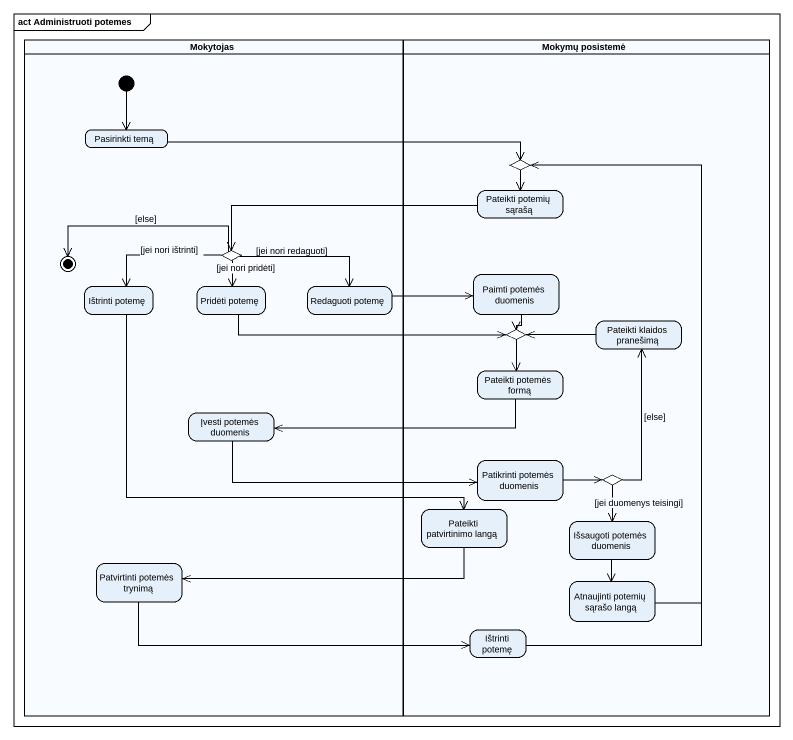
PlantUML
@startuml
mainframe act Administruoti potemes
hide empty description
state Mokytojas <<partition>> {
  state "Pasirinkti temą" as Pasirinkti_temą
  state "Ištrinti potemę" as Ištrinti_potemę
  state "Pridėti potemę" as Pridėti_potemę
  state choice2 <<choice>>
  state "Redaguoti potemę" as Redaguoti_potemę
  state "Įvesti potemės duomenis" as Įvesti_potemės_duomenis
  state "Patvirtinti potemės trynimą" as Patvirtinti_potemės_trynimą
  [*] --> Pasirinkti_temą
  choice2 -left-> [*] : [else]
}
state "Mokymų posistemė" as Mokymų_posistemė <<partition>> {
  state choice1 <<choice>>
  state "Pateikti potemių sąrašą" as Pateikti_potemių_sąrašą
  state "Paimti potemės duomenis" as Paimti_potemės_duomenis
  state "Pateikti klaidos pranešimą" as Pateikti_klaidos_pranešimą
  state choice3 <<choice>>
  state "Pateikti potemės formą" as Pateikti_potemės_formą
  state "Patikrinti potemės duomenis" as Patikrinti_potemės_duomenis
  state choice4 <<choice>>
  state "Pateikti patvirtinimo langą" as Pateikti_patvirtinimo_langą
  state "Išsaugoti potemės duomenis" as Išsaugoti_potemės_duomenis
  state "Atnaujinti potemių sąrašo langą" as Atnaujinti_potemių_sąrašo
  state "Ištrinti potemę" as Ištrinti_potemę_2
}
Pasirinkti_temą -right-> choice1
choice1 --> Pateikti_potemių_sąrašą
Pateikti_potemių_sąrašą -left-> choice2
Ištrinti_potemę --> Pateikti_patvirtinimo_langą
Pridėti_potemę -right-> choice3
choice2 -left-> Ištrinti_potemę : [jei nori ištrinti]
choice2 --> Pridėti_potemę : [jei nori pridėti]
choice2 -right-> Redaguoti_potemę : [jei nori redaguoti]
Redaguoti_potemę -right-> Paimti_potemės_duomenis
Paimti_potemės_duomenis --> choice3
Pateikti_klaidos_pranešimą -left-> choice3
choice3 --> Pateikti_potemės_formą
Pateikti_potemės_formą -left-> Įvesti_potemės_duomenis
Įvesti_potemės_duomenis -right-> Patikrinti_potemės_duomenis
Patikrinti_potemės_duomenis -right-> choice4
choice4 -up-> Pateikti_klaidos_pranešimą : [else]
choice4 --> Išsaugoti_potemės_duomenis : [jei duomenys teisingi]
Pateikti_patvirtinimo_langą -left-> Patvirtinti_potemės_trynimą
Išsaugoti_potemės_duomenis --> Atnaujinti_potemių_sąrašo
Patvirtinti_potemės_trynimą -right-> Ištrinti_potemę_2
Atnaujinti_potemių_sąrašo -up-> choice1
Ištrinti_potemę_2 -up-> choice1
@enduml
